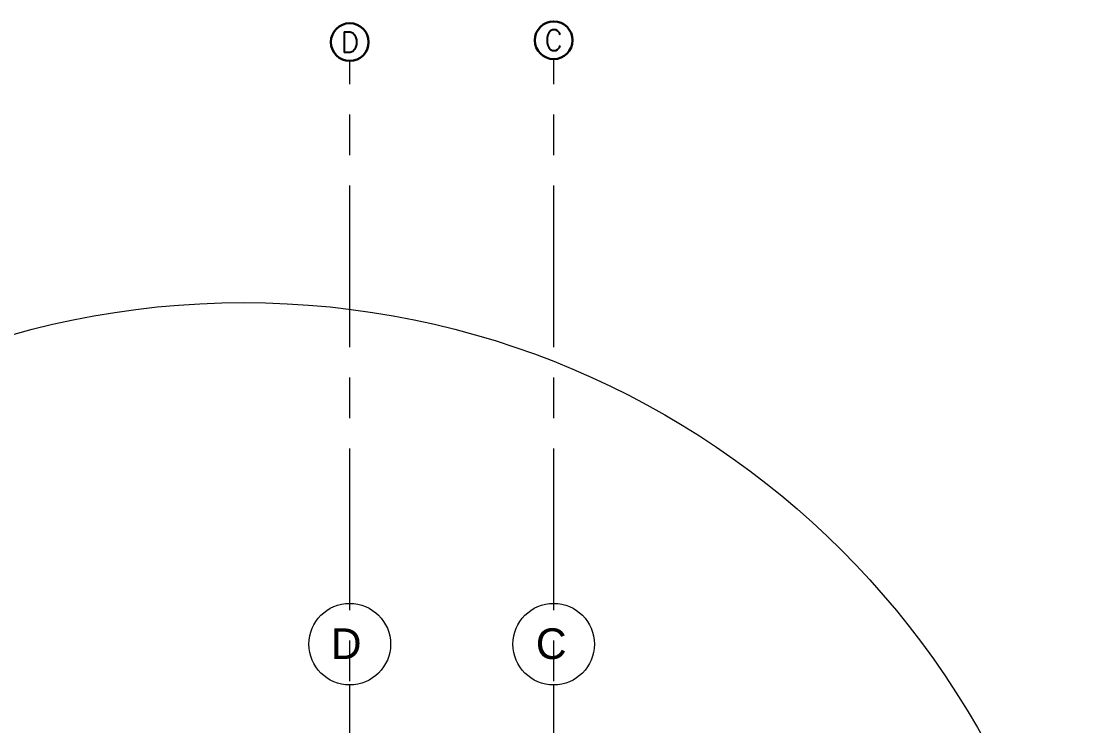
# Model space of a CAD drawing. Header units: inches. Extents: x 841 to 14369, y -4386 to -3225.
# Drawn here: x 5882 to 6511, y -3639 to -3225 of the extents above; entities that cross this region are included whole.
import ezdxf
from ezdxf.enums import TextEntityAlignment as Align
from ezdxf.xclip import XClip

# ---------------------------------------------------------------- set-up
doc = ezdxf.new("R2010")
doc.units = ezdxf.units.IN
doc.header["$MEASUREMENT"] = 0
doc.header["$XCLIPFRAME"] = 0
doc.linetypes.add('NBK_CenterX2', pattern=[1.083333, 0.666667, -0.125, 0.166667, -0.125])
doc.layers.get('Defpoints').update_dxf_attribs({"color": 250, "lineweight": 0})
for name, color, linetype, lineweight in [('!Gridline', 112, 'NBK_CenterX2', 5), ('!Gridline @ 1', 112, 'NBK_CenterX2', 5), ('S-GRID-IDEN', 1, 'Continuous', 9)]:
    doc.layers.add(name, color=color, linetype=linetype, lineweight=lineweight)
doc.styles.add('Arial Narrow Bold', font='')
doc.styles.add('Arial_1', font='arial.ttf', dxfattribs={"height": 18})
doc.styles.add('Romans', font='romans.shx', dxfattribs={"width": 0.8})
doc.styles.get('Arial Narrow Bold').set_extended_font_data('Arial Narrow', bold=True)

# ---------------------------------------------------------------- blocks, each defined once
blk = doc.blocks.new('Grid - Grid Head - 1_2_ Circle-1591862-BUILDING ELEVATION - EAST')
at = {"layer": 'S-GRID-IDEN'}
blk.add_circle((813.21, 1599.69), 24, dxfattribs=at)
blk = doc.blocks.new('A$C5F5E0350')
for p, q in [((-726, -364.16), (-726, 165.69)), ((-606, -364.16), (-606, 165.69))]:
    blk.add_line(p, q)
at = {"layer": 'S-GRID-IDEN'}
for p in [(-1539.21, -1410), (-1419.21, -1410)]:
    blk.add_blockref('Grid - Grid Head - 1_2_ Circle-1591862-BUILDING ELEVATION - EAST', p, dxfattribs=at)
at = {"style": 'Arial_1'}
for s, p in [('D', (-737.21, 180.98)), ('C', (-616.52, 180.98))]:
    blk.add_text(s, height=18, dxfattribs=at).set_placement(p)
blk = doc.blocks.new('SYM_Gridline')
at = {"linetype": 'Continuous', "lineweight": 30}
blk.add_circle((0, 0), 0.25, dxfattribs=at)
at = {"style": 'Arial Narrow Bold'}
blk.add_attdef('GRIDLINE', text='', height=0.2, dxfattribs=at).set_placement((0, 0), align=Align.MIDDLE_CENTER)
blk = doc.blocks.new('GRID_ELEV EAST_E')
at = {"layer": '!Gridline'}
for p, q in [((4.2761, -3.0856, 0.1677), (4.2761, 12.211, -9.4452)), ((5.1161, -3.0856, 0.1726), (5.1161, 12.2188, -9.4452))]:
    blk.add_line(p, q, dxfattribs=at)
at = {"layer": '!Gridline @ 1'}
ref = blk.add_blockref('SYM_Gridline', (4.2761, 12.2888, -9.4452), dxfattribs=dict(at, xscale=0.310534764094, yscale=0.310534764094, zscale=0.310534764094))
ref.add_attrib('GRIDLINE', 'D', dxfattribs={"layer": '0', "height": 0.0843, "style": 'Romans'}).set_placement((4.2761, 12.2888, -0.0962), align=Align.MIDDLE_CENTER)
ref = blk.add_blockref('SYM_Gridline', (5.1161, 12.2966, -9.4452), dxfattribs=dict(at, xscale=0.310534764094, yscale=0.310534764094, zscale=0.310534764094))
ref.add_attrib('GRIDLINE', 'C', dxfattribs={"layer": '0', "height": 0.0843, "style": 'Romans'}).set_placement((5.1161, 12.2966, -0.0962), align=Align.MIDDLE_CENTER)

msp = doc.modelspace()

# ---------------------------------------------------------------- linework, layer by layer
at = {"layer": 'Defpoints', "color": 2}
msp.add_circle((6012.98, -3887.96), 497.92, dxfattribs=at)

# ---------------------------------------------------------------- block references
ref = msp.add_blockref('GRID_ELEV EAST_E', (5464.64, -4992.32), dxfattribs=dict(xscale=142.857142857143, yscale=142.857142857143, zscale=142.857142857143))
XClip(ref).set_block_clipping_path([(-32.9321670538, 5.6154180436), (60.0743516113, 14.8345927078)])
at = {"layer": 'Defpoints', "color": 1}
msp.add_blockref('A$C5F5E0350', (6801.5, -3780.72), dxfattribs=at)

doc.saveas('drawing.dxf')
